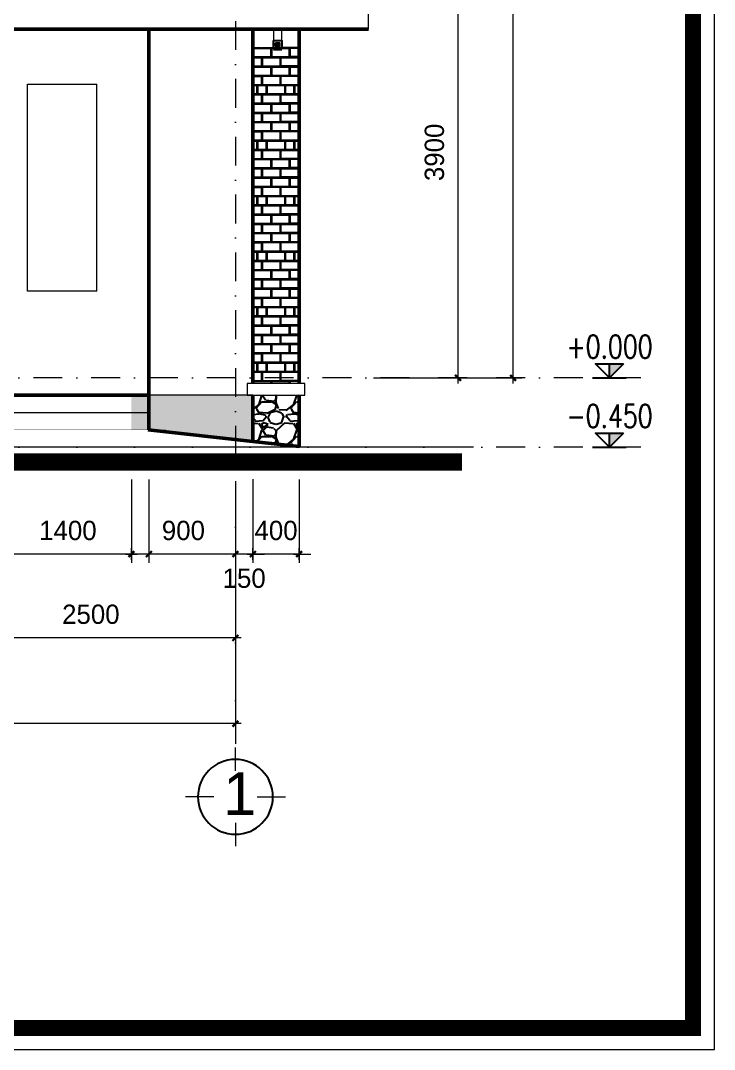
# Model space of a CAD drawing. Header units: millimetres. Extents: x 615730 to 2792744, y 139412 to 597571.
# Drawn here: x 763664 to 769662, y 284936 to 293835 of the extents above; entities that cross this region are included whole.
import ezdxf
from ezdxf.enums import TextEntityAlignment as Align

# ---------------------------------------------------------------- set-up
doc = ezdxf.new("R2010")
doc.units = ezdxf.units.MM
doc.header["$MEASUREMENT"] = 0
doc.header["$PDMODE"] = 34
doc.linetypes.add('DASHDOT', pattern=[1, 0.5, -0.25, 0, -0.25])
doc.layers.get('0').update_dxf_attribs({"lineweight": 5})
for name, color, linetype, lineweight in [('0.1(9)', 9, 'Continuous', 13), ('3', 7, 'Continuous', 18), ('5-020', 5, 'Continuous', 15), ('DIM', 7, 'Continuous', 50), ('HATCH', 42, 'Continuous', 5), ('KITCHEN', 4, 'Continuous', 20), ('KT', 148, 'Continuous', 18), ('NET-THAY', 4, 'Continuous', 20), ('thay', 7, 'Continuous', 15), ('TIM TRUC', 149, 'DASHDOT', 9)]:
    doc.layers.add(name, color=color, linetype=linetype, lineweight=lineweight)
for name, color, linetype in [('8', 8, 'Continuous'), ('CUADI', 40, 'Continuous'), ('H', 252, 'Continuous'), ('HACH', 250, 'Continuous'), ('noi that', 29, 'Continuous'), ('TEXT', 2, 'Continuous')]:
    doc.layers.add(name, color=color, linetype=linetype)
doc.styles.add('DIM', font='txt.shx', dxfattribs={"height": 120})
doc.styles.add('H280', font='', dxfattribs={"height": 200})
doc.styles.add('KT OZON', font='', dxfattribs={"height": 200})
doc.styles.add('VNI-AVO', font='vni-roms.shx')
doc.styles.get('H280').set_extended_font_data('VNI-Avo')
doc.styles.get('KT OZON').set_extended_font_data('VNI-Helve')
doc.dimstyles.new('1-50b', dxfattribs={"dimtxt": 167, "dimasz": 50, "dimexe": 75, "dimexo": 150, "dimgap": 120, "dimtad": 1, "dimdec": 0, "dimzin": 12, "dimtxsty": 'VNI-AVO', "dimblk": ']', "dimcen": 0, "dimdle": 50, "dimclrd": 252, "dimclre": 252, "dimclrt": 2, "dimadec": 0, "dimazin": 0, "dimtfac": 1, "dimtdec": 0, "dimtix": 1, "dimtmove": 2, "dimatfit": 0, "dimldrblk": 'OPEN90', "dimfxl": 1, "dimlwd": -1, "dimlwe": -1, "dimarcsym": 0})
pattern_1 = [(228.0128, (-1312.444, 300), (-2399.99946965, -2700.0004025), [40.3608, -3995.7264]), (184.9697, (-1339.444, 270), (3600.00031546, 299.9973921), [69.2604, -6856.7775]), (132.5104, (-1408.444, 264), (2999.9972155, -3300.00260216), [48.8364, -4834.8096]), (267.2737, (-1525.444, 189), (299.99880532, 6000.0000885), [63.0714, -6244.0674]), (292.8337, (-1528.444, 126), (-1500.00297163, 3599.99892353), [61.8465, -6122.8119]), (357.2737, (-1504.444, 69), (-6000.0000885, 299.99880532), [63.0714, -6244.0674]), (37.6942, (-1441.444, 66), (-3900.00220369, -2999.99712155), [83.4087, -8257.4547]), (72.2553, (-1375.444, 117), (2100.00322881, 6599.99886937), [78.7464, -7795.8963]), (121.4296, (-1351.444, 192), (-2400.00247025, 3899.99851095), [63.285, -6265.2219]), (175.2364, (-1384.444, 246), (3300.0002839, -299.9974598), [72.2496, -3540.2289]), (222.3974, (-1456.444, 252), (-3600.00220532, -3299.9976246), [93.4344, -9250.0125]), (138.8141, (-1228.444, 186), (-2100.000884, 1799.999194), [31.8903, -3157.1532]), (171.4692, (-1252.444, 207), (3899.99948544, -600.002373), [60.6711, -6006.4533]), (225, (-1312.44, 216), (-3e-14, -300.000093), [42.4263, -381.8376]), (203.1986, (-1333.444, 252), (1499.9999192, 600.0003976), [22.8474, -2261.8845]), (291.8014, (-1354.444, 243), (-299.999973, 900.000082), [32.3109, -1583.2386]), (30.9638, (-1342.444, 213), (899.9994067, 600.000745), [52.4787, -1696.8069]), (161.5651, (-1297.44, 240), (600.00013, -299.999521), [37.9473, -910.7361]), (16.3895, (-1528.444, 243), (3000.00065952, 899.99781295), [53.16, -5262.8535]), (70.3462, (-1477.444, 258), (-1199.9985742, -3300.0006407), [44.5983, -4415.2224]), (293.1986, (-1297.444, 300), (-600.0003976, 1499.9999192), [45.6945, -2239.0374]), (343.6105, (-1279.444, 258), (-3000.00065952, 899.99781295), [53.16, -5262.8535]), (339.444, (-1528.444, 57), (-1500.0005534, 599.998799), [51.264, -2511.9372]), (294.7751, (-1480.444, 39), (-1499.9976568, 3300.00102655), [42.9534, -4252.3929]), (66.8014, (-1294.444, 0), (600.0003976, 1499.9999192), [45.6945, -2239.0374]), (17.354, (-1276.444, 42), (-3900.00060573, -1199.99835068), [50.2893, -4978.6272]), (69.444, (-1441.444, 0), (-599.998799, -1500.0005534), [25.632, -2537.5692]), (101.3099, (-1312.444, 0), (-299.9992896, 1200.0002257), [15.297, -1514.4087]), (165.9638, (-1315.444, 15), (900.000164, -299.999417), [61.8465, -1175.085]), (186.009, (-1375.444, 30), (2999.99992527, 299.99979524), [57.315, -5674.1769]), (303.6901, (-1342.44, 186), (-300.0004, 599.999867), [43.2666, -1038.3987]), (353.1572, (-1318.444, 150), (5099.99980964, -600.00239938), [75.5382, -7478.2689]), (60.9454, (-1243.444, 141), (-1200.0000082, -2100.0001154), [30.8868, -3057.8022]), (90, (-1228.44, 168), (-300, 300), [18, -282]), (120.2564, (-1381.444, 39), (1199.99846604, -2100.00073676), [41.6772, -4126.056]), (48.0128, (-1402.444, 75), (2399.99946965, 2700.0004025), [80.7216, -3955.3656]), (0, (-1348.44, 135), (300, 300), [78, -222]), (325.3048, (-1270.444, 135), (-2999.9982777, 2100.0025829), [47.4342, -4695.9822]), (254.0546, (-1231.444, 108), (-299.9999668, -1200.000038), [43.6806, -2140.3524]), (207.646, (-1243.444, 66), (-5699.99874215, -3000.00231395), [71.1195, -7040.8422]), (175.4261, (-1306.444, 33), (-3900.0001675, 299.99844035), [75.2397, -7448.7222])]

# ---------------------------------------------------------------- blocks, each defined once
blk = doc.blocks.new('TRUC 1')
at = {"ltscale": 50}
blk.add_circle((0, -9525), 8572, dxfattribs=at)
at = {"layer": '0.1(9)', "ltscale": 50}
for p, q in [((0, -3572), (0, 1782)), ((-4942, -9525), (-11427, -9525)), ((4942, -9525), (11427, -9525)), ((0, -15478), (0, -20832))]:
    blk.add_line(p, q, dxfattribs=at)
at = {"layer": 'TEXT', "ltscale": 50, "style": 'H280'}
blk.add_attdef('1', text='', height=10478, dxfattribs=at).set_placement((-214, -4892), align=Align.CENTER)
blk = doc.blocks.new(']')
for p, q in [((1, 0), (-1, 0)), ((0, 1), (0, -1))]:
    blk.add_line(p, q)
at = {"color": 9, "const_width": 0.4}
blk.add_lwpolyline([(-0.51, -0.51), (0.51, 0.51)], dxfattribs=at)
blk = doc.blocks.new('*D545')
at = {"layer": 'DEFPOINTS', "color": 0, "ltscale": 10, "transparency": 16777216}
for p in [(763021.5, 290000.4), (765521.1, 290000.4), (763021.5, 288495.4)]:
    blk.add_point(p, dxfattribs=at)
at = {"layer": 'KT', "color": 252, "ltscale": 10, "transparency": 16777216}
for p, q in [((763021.5, 289850.4), (763021.5, 288420.4)), ((765521.1, 289850.4), (765521.1, 288420.4)), ((765471.1, 288495.4), (763071.5, 288495.4))]:
    blk.add_line(p, q, dxfattribs=at)
at = {"layer": 'KT', "color": 252, "ltscale": 10, "transparency": 16777216, "xscale": 50, "yscale": 50, "zscale": 50, "rotation": 180}
blk.add_blockref(']', (763021.5, 288495.4), dxfattribs=at)
at = {"layer": 'KT', "color": 252, "ltscale": 10, "transparency": 16777216, "xscale": 50, "yscale": 50, "zscale": 50}
blk.add_blockref(']', (765521.1, 288495.4), dxfattribs=at)
at = {"layer": 'KT', "color": 2, "ltscale": 10, "transparency": 16777216, "insert": (764271.3, 288698.9), "char_height": 167, "attachment_point": 5, "style": 'VNI-AVO'}
blk.add_mtext('2500', dxfattribs=at)
blk = doc.blocks.new('_Open90')
at = {"color": 0, "linetype": 'ByBlock', "lineweight": -2}
for p, q in [((0, 0), (-1, 0)), ((-0.5, 0.5), (0, 0)), ((0, 0), (-0.5, -0.5))]:
    blk.add_line(p, q, dxfattribs=at)
blk = doc.blocks.new('*D552')
at = {"layer": 'DEFPOINTS', "color": 0, "ltscale": 10, "transparency": 16777216}
for p in [(745021.4, 290000.4, -62), (765521.1, 290000.4), (745021.4, 287753.8)]:
    blk.add_point(p, dxfattribs=at)
at = {"layer": 'KT', "color": 252, "ltscale": 10, "transparency": 16777216}
for p, q in [((745021.4, 289850.4), (745021.4, 287678.8)), ((765521.1, 289850.4), (765521.1, 287678.8)), ((765471.1, 287753.8), (745071.4, 287753.8))]:
    blk.add_line(p, q, dxfattribs=at)
at = {"layer": 'KT', "color": 252, "ltscale": 10, "transparency": 16777216, "xscale": 50, "yscale": 50, "zscale": 50, "rotation": 180}
blk.add_blockref(']', (745021.4, 287753.8), dxfattribs=at)
at = {"layer": 'KT', "color": 252, "ltscale": 10, "transparency": 16777216, "xscale": 50, "yscale": 50, "zscale": 50}
blk.add_blockref(']', (765521.1, 287753.8), dxfattribs=at)
at = {"layer": 'KT', "color": 2, "ltscale": 10, "transparency": 16777216, "insert": (755271.2, 287957.3), "char_height": 167, "attachment_point": 5, "style": 'VNI-AVO'}
blk.add_mtext('20500', dxfattribs=at)
blk = doc.blocks.new('Cao do mat dung')
at = {"layer": '8'}
blk.add_hatch(color=256, dxfattribs=at).paths.add_polyline_path([(125, 125), (0, 125), (0, 0)])
for p, q in [((0, 0), (0, 125)), ((-150, 0), (150, 0))]:
    blk.add_line(p, q)
blk.add_lwpolyline([(125, 125), (0, 0), (-125, 125)], close=True)
at = {"layer": 'TEXT', "style": 'DIM', "width": 0.75}
blk.add_attdef('%%P0.000', text='', height=180, dxfattribs=at).set_placement((0, 175), align=Align.CENTER)
blk = doc.blocks.new('*D553')
at = {"layer": 'DEFPOINTS', "color": 0, "ltscale": 10, "transparency": 16777216}
for p in [(766968.1, 294644.9), (767445.5, 294644.9), (766565.8, 290745)]:
    blk.add_point(p, dxfattribs=at)
at = {"layer": 'KT', "color": 252, "ltscale": 10, "transparency": 16777216}
for p, q in [((767118.1, 294644.9), (767520.5, 294644.9)), ((767445.5, 290795), (767445.5, 294594.9)), ((766715.8, 290745), (767520.5, 290745))]:
    blk.add_line(p, q, dxfattribs=at)
at = {"layer": 'KT', "color": 252, "ltscale": 10, "transparency": 16777216, "xscale": 50, "yscale": 50, "zscale": 50}
for p, rotation in [((767445.5, 294644.9), 90), ((767445.5, 290745), 270)]:
    blk.add_blockref(']', p, dxfattribs=dict(at, rotation=rotation))
at = {"layer": 'KT', "color": 2, "ltscale": 10, "transparency": 16777216, "insert": (767242, 292694.9), "char_height": 167, "attachment_point": 5, "rotation": 90, "style": 'VNI-AVO'}
blk.add_mtext('3900', dxfattribs=at)
blk = doc.blocks.new('*D556')
at = {"layer": 'DEFPOINTS', "color": 0, "ltscale": 10, "transparency": 16777216}
for p in [(766974.8, 299115.3), (767921.6, 299115.3), (766968.1, 290745)]:
    blk.add_point(p, dxfattribs=at)
at = {"layer": 'KT', "color": 252, "ltscale": 10, "transparency": 16777216}
for p, q in [((767124.8, 299115.3), (767996.6, 299115.3)), ((767921.6, 290795), (767921.6, 299065.3)), ((767118.1, 290745), (767996.6, 290745))]:
    blk.add_line(p, q, dxfattribs=at)
at = {"layer": 'KT', "color": 252, "ltscale": 10, "transparency": 16777216, "xscale": 50, "yscale": 50, "zscale": 50}
for p, rotation in [((767921.6, 299115.3), 90), ((767921.6, 290745), 270)]:
    blk.add_blockref(']', p, dxfattribs=dict(at, rotation=rotation))
at = {"layer": 'KT', "color": 2, "ltscale": 10, "transparency": 16777216, "insert": (767718.1, 294930.1), "char_height": 167, "attachment_point": 5, "rotation": 90, "style": 'VNI-AVO'}
blk.add_mtext('8370', dxfattribs=at)
blk = doc.blocks.new('*D584')
at = {"layer": 'DEFPOINTS', "color": 0, "ltscale": 10, "transparency": 16777216}
for p in [(765672.2, 290019.6), (766072.2, 290016.1), (765672.2, 289220.4)]:
    blk.add_point(p, dxfattribs=at)
at = {"layer": 'KT', "color": 252, "ltscale": 10, "transparency": 16777216}
for p, q in [((765672.2, 289869.6), (765672.2, 289145.4)), ((766072.2, 289866.1), (766072.2, 289145.4)), ((765622.2, 289220.4), (765572.2, 289220.4)), ((766072.2, 289220.4), (765672.2, 289220.4)), ((766122.2, 289220.4), (766172.2, 289220.4))]:
    blk.add_line(p, q, dxfattribs=at)
at = {"layer": 'KT', "color": 252, "ltscale": 10, "transparency": 16777216, "xscale": 50, "yscale": 50, "zscale": 50}
blk.add_blockref(']', (765672.2, 289220.4), dxfattribs=at)
at = {"layer": 'KT', "color": 252, "ltscale": 10, "transparency": 16777216, "xscale": 50, "yscale": 50, "zscale": 50, "rotation": 180}
blk.add_blockref(']', (766072.2, 289220.4), dxfattribs=at)
at = {"layer": 'KT', "color": 2, "ltscale": 10, "transparency": 16777216, "insert": (765872.2, 289423.9), "char_height": 167, "attachment_point": 5, "style": 'VNI-AVO'}
blk.add_mtext('400', dxfattribs=at)
blk = doc.blocks.new('*D585')
at = {"layer": 'DEFPOINTS', "color": 0, "ltscale": 10, "transparency": 16777216}
for p in [(765521.1, 290000.4), (765672.2, 290019.6), (765521.1, 289220.4)]:
    blk.add_point(p, dxfattribs=at)
at = {"layer": 'KT', "color": 252, "ltscale": 10, "transparency": 16777216}
for p, q in [((765521.1, 289850.4), (765521.1, 289145.4)), ((765672.2, 289869.6), (765672.2, 289145.4)), ((765471.1, 289220.4), (765421.1, 289220.4)), ((765672.2, 289220.4), (765521.1, 289220.4)), ((765722.2, 289220.4), (765772.2, 289220.4))]:
    blk.add_line(p, q, dxfattribs=at)
at = {"layer": 'KT', "color": 252, "ltscale": 10, "transparency": 16777216, "xscale": 50, "yscale": 50, "zscale": 50}
blk.add_blockref(']', (765521.1, 289220.4), dxfattribs=at)
at = {"layer": 'KT', "color": 252, "ltscale": 10, "transparency": 16777216, "xscale": 50, "yscale": 50, "zscale": 50, "rotation": 180}
blk.add_blockref(']', (765672.2, 289220.4), dxfattribs=at)
at = {"layer": 'KT', "color": 2, "ltscale": 10, "transparency": 16777216, "insert": (765596.6, 289010.7), "char_height": 167, "attachment_point": 5, "style": 'VNI-AVO'}
blk.add_mtext('150', dxfattribs=at)
blk = doc.blocks.new('*D586')
at = {"layer": 'DEFPOINTS', "color": 0, "ltscale": 10, "transparency": 16777216}
for p in [(764621.5, 290016.3), (765521.1, 290000.4), (764621.5, 289220.4)]:
    blk.add_point(p, dxfattribs=at)
at = {"layer": 'KT', "color": 252, "ltscale": 10, "transparency": 16777216}
for p, q in [((764621.5, 289866.3), (764621.5, 289145.4)), ((765521.1, 289850.4), (765521.1, 289145.4)), ((765471.1, 289220.4), (764671.5, 289220.4))]:
    blk.add_line(p, q, dxfattribs=at)
at = {"layer": 'KT', "color": 252, "ltscale": 10, "transparency": 16777216, "xscale": 50, "yscale": 50, "zscale": 50, "rotation": 180}
blk.add_blockref(']', (764621.5, 289220.4), dxfattribs=at)
at = {"layer": 'KT', "color": 252, "ltscale": 10, "transparency": 16777216, "xscale": 50, "yscale": 50, "zscale": 50}
blk.add_blockref(']', (765521.1, 289220.4), dxfattribs=at)
at = {"layer": 'KT', "color": 2, "ltscale": 10, "transparency": 16777216, "insert": (765071.3, 289423.9), "char_height": 167, "attachment_point": 5, "style": 'VNI-AVO'}
blk.add_mtext('900', dxfattribs=at)
blk = doc.blocks.new('*D587')
at = {"layer": 'DEFPOINTS', "color": 0, "ltscale": 10, "transparency": 16777216}
for p in [(763372.6, 290016.3), (764773, 290016.3), (763372.6, 289220.4)]:
    blk.add_point(p, dxfattribs=at)
at = {"layer": 'KT', "color": 252, "ltscale": 10, "transparency": 16777216}
for p, q in [((763372.6, 289866.3), (763372.6, 289145.4)), ((764773, 289866.3), (764773, 289145.4)), ((764723, 289220.4), (763422.6, 289220.4))]:
    blk.add_line(p, q, dxfattribs=at)
at = {"layer": 'KT', "color": 252, "ltscale": 10, "transparency": 16777216, "xscale": 50, "yscale": 50, "zscale": 50, "rotation": 180}
blk.add_blockref(']', (763372.6, 289220.4), dxfattribs=at)
at = {"layer": 'KT', "color": 252, "ltscale": 10, "transparency": 16777216, "xscale": 50, "yscale": 50, "zscale": 50}
blk.add_blockref(']', (764773, 289220.4), dxfattribs=at)
at = {"layer": 'KT', "color": 2, "ltscale": 10, "transparency": 16777216, "insert": (764072.8, 289423.9), "char_height": 167, "attachment_point": 5, "style": 'VNI-AVO'}
blk.add_mtext('1400', dxfattribs=at)

msp = doc.modelspace()

# ---------------------------------------------------------------- hatches: boundary and pattern name
at = {"layer": 'HACH'}
h = msp.add_hatch(dxfattribs=at)
h.set_pattern_fill('BRICK08', color=256, scale=20, style=0, pattern_type=2)
h.set_pattern_definition([(0, (-1088.44, 400), (0, 480), [75, -405]), (270, (-1288.44, 75), (480, -9e-14), [75, -405]), (270, (-1128.44, 75), (480, -9e-14), [75, -405]), (270, (-1448.44, 75), (480, -9e-14), [75, -405]), (270, (-1368.44, 155), (480, -9e-14), [75, -405]), (270, (-1208.44, 155), (480, -9e-14), [75, -405]), (270, (-1048.44, 155), (480, -9e-14), [75, -405]), (270, (-1288.44, 235), (480, -9e-14), [75, -405]), (270, (-1128.44, 235), (480, -9e-14), [75, -405]), (270, (-1448.44, 235), (480, -9e-14), [75, -405]), (270, (-1048.44, 315), (480, -9e-14), [75, -405]), (270, (-1208.44, 315), (480, -9e-14), [75, -405]), (270, (-1368.44, 315), (480, -9e-14), [75, -405]), (270, (-1448.44, 395), (480, -9e-14), [75, -405]), (270, (-1128.44, 395), (480, -9e-14), [75, -405]), (270, (-1288.44, 395), (480, -9e-14), [75, -405]), (270, (-1488.44, 475), (480, -9e-14), [75, -405]), (270, (-1088.44, 475), (480, -9e-14), [75, -405]), (270, (-1248.44, 475), (480, -9e-14), [75, -405]), (270, (-1328.44, 475), (480, -9e-14), [75, -405]), (180, (-1453.44, 160), (-6e-14, -480), [155, -325]), (180, (-1373.44, 240), (-6e-14, -480), [155, -325]), (180, (-1453.44, 320), (-6e-14, -480), [155, -325]), (0, (-1488.44, 400), (0, 480), [155, -325]), (0, (-1488.44, 480), (0, 480), [35, -445]), (270, (-1333.44, 475), (480, -9e-14), [75, -405]), (270, (-1253.44, 475), (480, -9e-14), [75, -405]), (270, (-1093.44, 475), (480, -9e-14), [75, -405]), (270, (-1493.44, 475), (480, -9e-14), [75, -405]), (270, (-1133.44, 395), (480, -9e-14), [75, -405]), (270, (-1293.44, 395), (480, -9e-14), [75, -405]), (270, (-1453.44, 395), (480, -9e-14), [75, -405]), (270, (-1053.44, 315), (480, -9e-14), [75, -405]), (270, (-1213.44, 315), (480, -9e-14), [75, -405]), (270, (-1373.44, 315), (480, -9e-14), [75, -405]), (270, (-1133.44, 235), (480, -9e-14), [75, -405]), (270, (-1293.44, 235), (480, -9e-14), [75, -405]), (270, (-1453.44, 235), (480, -9e-14), [75, -405]), (270, (-1053.44, 155), (480, -9e-14), [75, -405]), (270, (-1213.44, 155), (480, -9e-14), [75, -405]), (270, (-1373.44, 155), (480, -9e-14), [75, -405]), (270, (-1133.44, 75), (480, -9e-14), [75, -405]), (270, (-1293.44, 75), (480, -9e-14), [75, -405]), (270, (-1453.44, 75), (480, -9e-14), [75, -405]), (0, (-1488.44, 475), (0, 480), [155, -325]), (180, (-1373.44, 315), (-6e-14, -480), [155, -325]), (180, (-1453.44, 75), (-6e-14, -480), [155, -325]), (0, (-1448.44, 75), (0, 480), [155, -325]), (0, (-1368.44, 80), (0, 480), [155, -325]), (0, (-1208.44, 80), (0, 480), [155, -325]), (0, (-1208.44, 155), (0, 480), [155, -325]), (0, (-1288.44, 160), (0, 480), [155, -325]), (0, (-1368.44, 155), (0, 480), [155, -325]), (0, (-1448.44, 160), (0, 480), [155, -325]), (0, (-1448.44, 235), (0, 480), [155, -325]), (0, (-1368.44, 240), (0, 480), [155, -325]), (0, (-1288.44, 235), (0, 480), [155, -325]), (0, (-1208.44, 240), (0, 480), [155, -325]), (0, (-1528.44, 155), (0, 480), [155, -325]), (0, (-1528.44, 80), (0, 480), [155, -325]), (0, (-1608.44, 235), (0, 480), [155, -325]), (180, (-1133.44, 75), (-6e-14, -480), [155, -325]), (0, (-1328.44, 475), (0, 480), [75, -405]), (0, (-1248.44, 475), (0, 480), [155, -325]), (0, (-1448.44, 395), (0, 480), [155, -325]), (0, (-1328.44, 400), (0, 480), [75, -405]), (0, (-1248.44, 400), (0, 480), [155, -325]), (0, (-1288.44, 395), (0, 480), [155, -325]), (0, (-1288.44, 320), (0, 480), [155, -325]), (0, (-1448.44, 320), (0, 480), [155, -325]), (0, (-1368.44, 315), (0, 480), [155, -325]), (0, (-1208.44, 315), (0, 480), [155, -325]), (0, (-1088.44, 475), (0, 480), [75, -405]), (0, (-1608.44, 395), (0, 480), [155, -325]), (0, (-1448.44, 480), (0, 480), [155, -325]), (0, (-1288.44, 480), (0, 480), [155, -325]), (0, (-1128.44, 480), (0, 480), [120, -360])])
h.paths.add_polyline_path([(765672.2, 293602.3), (766072.2, 293602.3), (766072.2, 290695), (765672.2, 290695)])
at = {"layer": 'noi that'}
h = msp.add_hatch(dxfattribs=at)
h.set_pattern_fill('GRAVEL', color=256, scale=300, style=0)
h.set_pattern_definition(pattern_1)
h.paths.add_polyline_path([(765672.2, 290595), (765622.2, 290595), (764621.5, 290595), (764621.5, 290295), (764767, 290295), (765672.2, 290195.5)])
h.paths.add_polyline_path([(762821.2, 290295), (762821.2, 290595), (762771.2, 290595), (762474.7, 290595), (762441.3, 290555.6), (762472.7, 290492.7), (762472.7, 290463.4), (762451.8, 290443.1), (762057.7, 290443.1), (762026.2, 290425.6), (761825, 290425.6), (761798.4, 290445.2), (761681.8, 290445.2), (761678.2, 290440.3), (761652.4, 290412.4), (761624.4, 290386.5), (761593.7, 290363.4), (761561.5, 290343.2), (761526.6, 290326.4), (761490.3, 290313.1), (761452.5, 290303.3), (761413.4, 290297), (761372.9, 290295)])
h.paths.add_polyline_path([(761372.9, 290295), (761332.3, 290297), (761293.2, 290303.3), (761255.5, 290313.1), (761219.1, 290326.4), (761184.2, 290343.2), (761151.3, 290363.4), (761121.3, 290386.5), (761093.4, 290412.4), (761067.5, 290440.3), (761063.9, 290445.2), (758649.9, 290445.2), (758646.3, 290440.3), (758621.1, 290412.4), (758592.5, 290386.5), (758562.4, 290363.4), (758529.6, 290343.2), (758494.6, 290326.4), (758458.3, 290313.1), (758420.6, 290303.3), (758381.4, 290297), (758340.9, 290295)])
h.paths.add_polyline_path([(758036.2, 290440.3), (758013.2, 290471), (757993.6, 290503.9), (757976.8, 290538.8), (757968.4, 290562.5), (757910.6, 290540.1), (757911.2, 290530.4), (757892.8, 290533.3), (757890.9, 290532.5), (757890.9, 290533.6), (757874.8, 290536), (757832.2, 290555.6), (757793, 290595), (757322.1, 290595), (757322.1, 290445), (757622.1, 290445), (757622.1, 290295), (758340.9, 290295), (758300.4, 290297), (758261.2, 290303.3), (758223.5, 290313.1), (758187.2, 290326.4), (758152.9, 290343.2), (758120.1, 290363.4), (758090, 290386.5), (758061.4, 290412.4)])
h = msp.add_hatch(dxfattribs=at)
h.set_pattern_fill('GRAVEL', color=256, scale=300, style=0)
h.set_pattern_definition(pattern_1)
h.paths.add_polyline_path([(766072.2, 290595), (765672.2, 290595), (765672.2, 290195.5), (766072.2, 290151.6)])

# ---------------------------------------------------------------- linework, layer by layer
at = {"layer": '3'}
for p, q in [((765672.2, 290595), (764621.5, 290595)), ((763372.6, 290445, 27.8), (764773, 290445, 14.7))]:
    msp.add_line(p, q, dxfattribs=at)
at = {"layer": '5-020', "color": 1}
msp.add_lwpolyline([(767580.5, 290145), (762060.6, 290145), (762060.6, 290145), (742965.5, 290145)], dxfattribs=at)
at = {"layer": 'CUADI'}
for p, q in [((765849, 293583.2), (765921.7, 293583.2)), ((765849, 293583.2), (765921.7, 293583.2)), ((765849, 293583.2), (765921.7, 293583.2)), ((765849, 293583.2), (765921.7, 293583.2)), ((765849, 293583.2), (765921.7, 293583.2)), ((765849, 293583.2), (765921.7, 293583.2)), ((765849, 293583.2), (765921.7, 293583.2)), ((765849, 293583.2), (765921.7, 293583.2)), ((765849, 293583.2), (765921.7, 293583.2)), ((765849, 293583.2), (765921.7, 293583.2)), ((765849, 293583.2), (765921.7, 293583.2)), ((765849, 293583.2), (765921.7, 293583.2)), ((765849, 293583.2), (765921.7, 293583.2)), ((765849, 293583.2), (765921.7, 293583.2)), ((765849, 293583.2), (765921.7, 293583.2)), ((765869, 293641.5), (765901.7, 293613.6)), ((765901.7, 293641.5), (765869, 293613.6)), ((765869, 293641.5), (765901.7, 293613.6)), ((765901.7, 293641.5), (765869, 293613.6)), ((765869, 293641.5), (765901.7, 293613.6)), ((765901.7, 293641.5), (765869, 293613.6)), ((765869, 293641.5), (765901.7, 293613.6)), ((765901.7, 293641.5), (765869, 293613.6)), ((765869, 293641.5), (765901.7, 293613.6)), ((765901.7, 293641.5), (765869, 293613.6)), ((765869, 293641.5), (765901.7, 293613.6)), ((765901.7, 293641.5), (765869, 293613.6)), ((765869, 293641.5), (765901.7, 293613.6)), ((765901.7, 293641.5), (765869, 293613.6)), ((765869, 293641.5), (765901.7, 293613.6)), ((765901.7, 293641.5), (765869, 293613.6)), ((765869, 293641.5), (765901.7, 293613.6)), ((765901.7, 293641.5), (765869, 293613.6)), ((765869, 293641.5), (765901.7, 293613.6)), ((765901.7, 293641.5), (765869, 293613.6)), ((765869, 293641.5), (765901.7, 293613.6)), ((765901.7, 293641.5), (765869, 293613.6)), ((765869, 293641.5), (765901.7, 293613.6)), ((765901.7, 293641.5), (765869, 293613.6)), ((765869, 293641.5), (765901.7, 293613.6)), ((765901.7, 293641.5), (765869, 293613.6)), ((765869, 293641.5), (765901.7, 293613.6)), ((765901.7, 293641.5), (765869, 293613.6)), ((765869, 293641.5), (765901.7, 293613.6)), ((765901.7, 293641.5), (765869, 293613.6))]:
    msp.add_line(p, q, dxfattribs=at)
for points in [[(765849, 293661.5), (765921.7, 293661.5), (765921.7, 293593.6), (765849, 293593.6)], [(765849, 293661.5), (765921.7, 293661.5), (765921.7, 293593.6), (765849, 293593.6)], [(765849, 293661.5), (765921.7, 293661.5), (765921.7, 293593.6), (765849, 293593.6)], [(765849, 293661.5), (765921.7, 293661.5), (765921.7, 293593.6), (765849, 293593.6)], [(765849, 293661.5), (765921.7, 293661.5), (765921.7, 293593.6), (765849, 293593.6)], [(765849, 293661.5), (765921.7, 293661.5), (765921.7, 293593.6), (765849, 293593.6)], [(765849, 293661.5), (765921.7, 293661.5), (765921.7, 293593.6), (765849, 293593.6)], [(765849, 293661.5), (765921.7, 293661.5), (765921.7, 293593.6), (765849, 293593.6)], [(765849, 293661.5), (765921.7, 293661.5), (765921.7, 293593.6), (765849, 293593.6)], [(765849, 293661.5), (765921.7, 293661.5), (765921.7, 293593.6), (765849, 293593.6)], [(765849, 293661.5), (765921.7, 293661.5), (765921.7, 293593.6), (765849, 293593.6)], [(765849, 293661.5), (765921.7, 293661.5), (765921.7, 293593.6), (765849, 293593.6)], [(765849, 293661.5), (765921.7, 293661.5), (765921.7, 293593.6), (765849, 293593.6)], [(765849, 293661.5), (765921.7, 293661.5), (765921.7, 293593.6), (765849, 293593.6)], [(765849, 293661.5), (765921.7, 293661.5), (765921.7, 293593.6), (765849, 293593.6)], [(765869, 293641.5), (765901.7, 293641.5), (765901.7, 293613.6), (765869, 293613.6)], [(765869, 293641.5), (765901.7, 293641.5), (765901.7, 293613.6), (765869, 293613.6)], [(765869, 293641.5), (765901.7, 293641.5), (765901.7, 293613.6), (765869, 293613.6)], [(765869, 293641.5), (765901.7, 293641.5), (765901.7, 293613.6), (765869, 293613.6)], [(765869, 293641.5), (765901.7, 293641.5), (765901.7, 293613.6), (765869, 293613.6)], [(765869, 293641.5), (765901.7, 293641.5), (765901.7, 293613.6), (765869, 293613.6)], [(765869, 293641.5), (765901.7, 293641.5), (765901.7, 293613.6), (765869, 293613.6)], [(765869, 293641.5), (765901.7, 293641.5), (765901.7, 293613.6), (765869, 293613.6)], [(765869, 293641.5), (765901.7, 293641.5), (765901.7, 293613.6), (765869, 293613.6)], [(765869, 293641.5), (765901.7, 293641.5), (765901.7, 293613.6), (765869, 293613.6)], [(765869, 293641.5), (765901.7, 293641.5), (765901.7, 293613.6), (765869, 293613.6)], [(765869, 293641.5), (765901.7, 293641.5), (765901.7, 293613.6), (765869, 293613.6)], [(765869, 293641.5), (765901.7, 293641.5), (765901.7, 293613.6), (765869, 293613.6)], [(765869, 293641.5), (765901.7, 293641.5), (765901.7, 293613.6), (765869, 293613.6)], [(765869, 293641.5), (765901.7, 293641.5), (765901.7, 293613.6), (765869, 293613.6)]]:
    msp.add_lwpolyline(points, close=True, dxfattribs=at)
at = {"layer": 'DIM', "ltscale": 10}
for p, q in [((766672.2, 293760.1), (756773.5, 293760.6, 14.7)), ((764773, 290295, 14.7), (764773, 293760.1, 14.7))]:
    msp.add_line(p, q, dxfattribs=at)
for points in [[(765672.2, 290695), (765672.2, 293760.1), (766072.2, 293760.1), (766072.2, 290695)], [(766072.2, 290595), (766072.2, 290151.6), (765672.2, 290195.5), (765672.2, 290595)], [(764767, 290295), (765672.2, 290195.5)]]:
    msp.add_lwpolyline(points, dxfattribs=at)
at = {"layer": 'DIM', "ltscale": 10, "const_width": 1, "elevation": 14.7}
msp.add_lwpolyline([(757173.5, 290745), (757173.5, 290595), (757473.5, 290595), (757473.5, 290445), (757773.5, 290445), (757773.5, 290295), (764918.4, 290295), (764918.4, 290295)], dxfattribs=at)
at = {"layer": 'DIM', "ltscale": 10, "elevation": 14.7}
msp.add_lwpolyline([(764773, 290595), (757473.5, 290595)], dxfattribs=at)
at = {"layer": 'H', "const_width": 138.2}
msp.add_lwpolyline([(742474.9, 285120.6), (769477.8, 285120.6), (769477.8, 304105.6), (742474.9, 304105.6)], close=True, dxfattribs=at)
at = {"layer": 'HATCH', "const_width": 150}
msp.add_lwpolyline([(742861.5, 290016.3), (767480.5, 290016.3)], dxfattribs=at)
at = {"layer": 'KITCHEN'}
msp.add_line((766672.2, 293760.1), (766672.2, 296548.4), dxfattribs=at)
at = {"layer": 'KT'}
for p, q in [((763723, 291495, 14.7), (763723, 293284.6, 14.7)), ((763723, 293284.6, 14.7), (764323, 293284.6, 14.7)), ((764323, 291495, 14.7), (764323, 293284.6, 14.7))]:
    msp.add_line(p, q, dxfattribs=at)
at = {"layer": 'KT', "elevation": 14.7}
msp.add_lwpolyline([(764323, 291495), (763723, 291495)], dxfattribs=at)
at = {"layer": 'NET-THAY'}
msp.add_lwpolyline([(766122.2, 290695), (765622.2, 290695), (765622.2, 290595), (766122.2, 290595)], close=True, dxfattribs=at)
at = {"layer": 'thay'}
for p, q in [((765849, 293760.1), (765849, 293583.2)), ((765921.7, 293583.2), (765921.7, 293760.1)), ((766072.2, 293545), (766072.2, 293015.8))]:
    msp.add_line(p, q, dxfattribs=at)
at = {"layer": 'thay', "linetype": 'Continuous'}
msp.add_lwpolyline([(742290.6, 284936.3), (769662.1, 284936.3), (769662.1, 304289.9), (742290.6, 304289.9)], close=True, dxfattribs=at)
at = {"layer": 'TIM TRUC', "ltscale": 500}
for p, q in [((765521.1, 299831.5), (765521.1, 287548.1)), ((769025.2, 290745), (743734, 290745, -62)), ((769025.2, 290145), (743734, 290145, -62))]:
    msp.add_line(p, q, dxfattribs=at)

# ---------------------------------------------------------------- block references
at = {"layer": 'noi that', "lineweight": -2, "ltscale": 10}
ref = msp.add_blockref('TRUC 1', (765521.1, 286761), dxfattribs=dict(at, xscale=-0.03778148023411632, yscale=0.03778148036508355, zscale=0.03778148031496084, rotation=180))
ref.add_attrib('1', '1', dxfattribs={"layer": 'TEXT', "color": 3, "ltscale": 50, "height": 370.2, "style": 'KT OZON'}).set_placement((765558.3, 286964), align=Align.CENTER)
at = {"layer": 'TEXT'}
ref = msp.add_blockref('Cao do mat dung', (768755, 290745), dxfattribs=dict(at, xscale=0.9702581369783729, yscale=0.9702581369783729, zscale=0.9702581369783729))
ref.add_attrib('%%P0.000', '+0.000', dxfattribs={"height": 200, "style": 'DIM', "width": 0.75}).set_placement((768755, 290914.7), align=Align.CENTER)
ref = msp.add_blockref('Cao do mat dung', (768755, 290145), dxfattribs=dict(at, xscale=0.9702581369783729, yscale=0.9702581369783729, zscale=0.9702581369783729))
ref.add_attrib('%%P0.000', '-0.450', dxfattribs={"height": 200, "style": 'DIM', "width": 0.75}).set_placement((768755, 290314.7), align=Align.CENTER)

# ---------------------------------------------------------------- dimensions: what is measured, and where the dimension line sits
at = {"layer": 'KT', "ltscale": 10}
for base, p1, p2, angle, picture, middle in [((767921.6, 299115.3), (766968.1, 290745), (766974.8, 299115.3), 90, '*D556', (767718.1, 294930.1)), ((767445.5, 294644.9), (766565.8, 290745), (766968.1, 294644.9), 90, '*D553', (767242, 292694.9)), ((745021.4, 287753.8), (765521.1, 290000.4), (745021.4, 290000.4, -62), 180, '*D552', (755271.2, 287957.3)), ((763021.5, 288495.4), (765521.1, 290000.4), (763021.5, 290000.4), 180, '*D545', (764271.3, 288698.9))]:
    dim = msp.add_linear_dim(base=base, p1=p1, p2=p2, angle=angle, dimstyle='1-50b', dxfattribs=at)
    dim.commit()
    dim.dimension.update_dxf_attribs({"geometry": picture, "text_midpoint": middle})
for base, p1, p2, picture, middle in [((763372.6, 289220.4, 14.7), (764773, 290016.3, 14.7), (763372.6, 290016.3, 14.7), '*D587', (764072.8, 289423.9, 14.7)), ((764621.5, 289220.4), (765521.1, 290000.4), (764621.5, 290016.3), '*D586', (765071.3, 289423.9)), ((765672.2, 289220.4), (766072.2, 290016.1), (765672.2, 290019.6), '*D584', (765872.2, 289423.9))]:
    dim = msp.add_linear_dim(base=base, p1=p1, p2=p2, dimstyle='1-50b', dxfattribs=at)
    dim.commit()
    dim.dimension.update_dxf_attribs({"geometry": picture, "text_midpoint": middle})
dim = msp.add_linear_dim(base=(765521.1, 289220.4), p1=(765672.2, 290019.6), p2=(765521.1, 290000.4), text='150', dimstyle='1-50b', dxfattribs=at)
dim.commit()
dim.dimension.update_dxf_attribs({"geometry": '*D585', "text_midpoint": (765596.6, 289010.7), "dimtype": 160})

doc.saveas('drawing.dxf')
